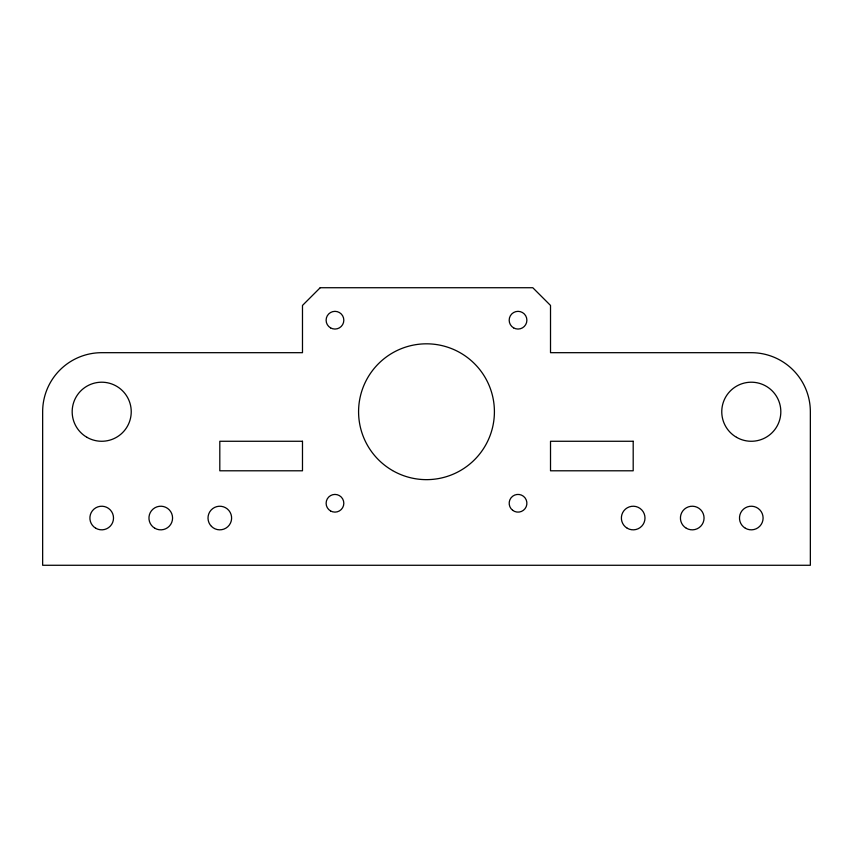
<?xml version="1.0" encoding="UTF-8"?>
<svg xmlns="http://www.w3.org/2000/svg" width="853" height="853" viewBox="0 0 853 853"><rect width="100%" height="100%" fill="white"/><g stroke="black" fill="none" stroke-linecap="round" stroke-linejoin="round"><path stroke-width="1.28" d="M320.206 287.728L302.484 305.438L302.484 352.684L101.699 352.684A59.049 59.049 0 0 0 42.65 411.732L42.65 565.272L810.35 565.272L810.35 411.732A59.049 59.049 0 0 0 751.301 352.684L550.516 352.684L550.516 305.438L532.794 287.728L320.206 287.728M302.484 441.268L219.807 441.268L219.807 470.792L302.484 470.792L302.484 441.268M633.193 441.268L550.516 441.268L550.516 470.792L633.193 470.792L633.193 441.268M392.54 470.547A67.909 67.909 0 0 0 494.409 411.732A67.909 67.909 0 0 0 392.54 352.918A67.909 67.909 0 0 0 392.54 470.547M330.537 510.936A8.861 8.861 0 0 0 343.823 503.27A8.861 8.861 0 0 0 330.537 495.604A8.861 8.861 0 0 0 330.537 510.936M330.537 327.872A8.861 8.861 0 0 0 343.823 320.206A8.861 8.861 0 0 0 330.537 312.529A8.861 8.861 0 0 0 330.537 327.872M512.61 510.275A8.861 8.861 0 0 0 526.813 504.464A8.861 8.861 0 0 0 514.679 495.071A8.861 8.861 0 0 0 512.61 510.275M513.602 327.872A8.861 8.861 0 0 0 526.887 320.206A8.861 8.861 0 0 0 513.602 312.529A8.861 8.861 0 0 0 513.602 327.872M86.942 437.312A29.524 29.524 0 0 0 131.234 411.732A29.524 29.524 0 0 0 86.942 386.164A29.524 29.524 0 0 0 86.942 437.312M736.534 437.312A29.524 29.524 0 0 0 780.826 411.732A29.524 29.524 0 0 0 736.534 386.164A29.524 29.524 0 0 0 736.534 437.312M154.851 528.263A11.814 11.814 0 0 0 172.573 518.038A11.814 11.814 0 0 0 154.851 507.802A11.814 11.814 0 0 0 154.851 528.263M686.334 528.263A11.814 11.814 0 0 0 704.056 518.038A11.814 11.814 0 0 0 686.334 507.802A11.814 11.814 0 0 0 686.334 528.263M95.803 528.263A11.814 11.814 0 0 0 113.513 518.038A11.814 11.814 0 0 0 95.803 507.802A11.814 11.814 0 0 0 95.803 528.263M745.394 528.263A11.814 11.814 0 0 0 763.104 518.038A11.814 11.814 0 0 0 745.394 507.802A11.814 11.814 0 0 0 745.394 528.263M627.286 528.263A11.814 11.814 0 0 0 644.996 518.038A11.814 11.814 0 0 0 627.286 507.802A11.814 11.814 0 0 0 627.286 528.263M211.459 526.386A11.814 11.814 0 0 0 231.216 521.087A11.814 11.814 0 0 0 216.758 506.629A11.814 11.814 0 0 0 211.459 526.386"/></g></svg>
